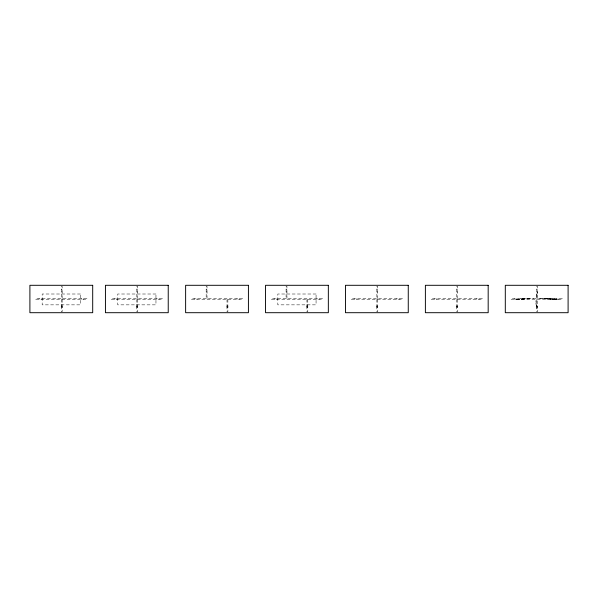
<?xml version="1.0" encoding="UTF-8"?>
<svg xmlns="http://www.w3.org/2000/svg" width="598" height="598" viewBox="0 0 598 598"><rect width="100%" height="100%" fill="white"/><g stroke="black" fill="none" stroke-linecap="round" stroke-linejoin="round"><path stroke-width="0.45" stroke-dasharray="2.99 2.24" d="M536.705 297.924L537.557 291.794M536.705 295.3L537.557 290.89M515.312 299.426L521.224 298.574M516.014 299.426L526.053 298.574M516.186 299.426L528.385 298.574M516.388 299.426L531.218 298.574M516.53 299.426L533.775 298.574M61.295 289.746L62.155 289.746M136.83 289.746L137.69 289.746M206.175 289.746L207.028 289.746M286.098 289.746L286.95 289.746M376.86 289.746L377.719 289.746M456.782 289.746L457.642 289.746M536.705 289.746L537.557 289.746M61.295 292.026L62.155 292.026M136.83 292.026L137.69 292.026M206.175 292.026L207.028 292.026M286.098 292.026L286.95 292.026M376.86 292.026L377.719 292.026M456.782 292.026L457.642 292.026M536.705 292.026L537.557 292.026M536.705 308.254L537.557 308.254L537.557 299.426M539.635 298.574L556.873 299.426M542.184 298.574L557.022 299.426M545.025 298.574L557.216 299.426M547.357 298.574L557.396 299.426M552.186 298.574L558.098 299.426M535.845 303.298L536.705 307.716M535.845 300.682L536.705 306.804M558.966 298.574L558.966 299.426M556.686 298.574L556.686 299.426M537.557 298.574L537.557 286.322L536.705 286.322L536.705 298.574M536.705 299.426L536.705 308.628M516.724 298.574L516.724 299.426M514.437 298.574L514.437 299.426M479.043 298.574L479.043 299.426M476.763 298.574L476.763 299.426M457.642 298.574L457.642 286.322L456.782 286.322L456.782 298.574M457.642 299.426L457.642 308.254L456.782 308.254L456.782 299.426M436.802 298.574L436.802 299.426M434.522 298.574L434.522 299.426M399.128 298.574L399.128 299.426M396.84 298.574L396.84 299.426M377.719 298.574L377.719 286.322L376.86 286.322L376.86 298.574M377.719 299.426L377.719 308.254L376.86 308.254L376.86 299.426M356.879 298.574L356.879 299.426M354.599 298.574L354.599 299.426M319.205 298.574L319.205 299.426M316.925 298.574L316.925 299.426M307.791 299.426L307.791 308.254L306.931 308.254L306.931 299.426M286.95 298.574L286.95 286.322L286.098 286.322L286.098 298.574M276.964 298.574L276.964 299.426M274.676 298.574L274.676 299.426M239.282 298.574L239.282 299.426M237.002 298.574L237.002 299.426M227.868 299.426L227.868 308.254L227.008 308.254L227.008 299.426M207.028 298.574L207.028 286.322L206.175 286.322L206.175 298.574M197.041 298.574L197.041 299.426M194.761 298.574L194.761 299.426M159.098 298.574L159.098 299.426M156.811 298.574L156.811 299.426M137.69 298.574L137.69 286.322L136.83 286.322L136.83 298.574M137.69 299.426L137.69 308.254L136.83 308.254L136.83 299.426M116.849 298.574L116.849 299.426M114.569 298.574L114.569 299.426M83.563 298.574L83.563 299.426M81.276 298.574L81.276 299.426M62.155 298.574L62.155 286.322L61.295 286.322L61.295 298.574M62.155 299.426L62.155 308.254L61.295 308.254L61.295 299.426M41.314 298.574L41.314 299.426M39.034 298.574L39.034 299.426M61.295 305.974L61.295 311.678L62.155 311.678L62.155 305.974L61.295 305.974M136.83 305.974L136.83 311.678L137.69 311.678L137.69 305.974L136.83 305.974M227.008 305.974L227.008 311.678L227.868 311.678L227.868 305.974L227.008 305.974M306.931 305.974L306.931 311.678L307.791 311.678L307.791 305.974L306.931 305.974M376.86 305.974L376.86 311.678L377.719 311.678L377.719 305.974L376.86 305.974M456.782 305.974L456.782 311.678L457.642 311.678L457.642 305.974L456.782 305.974M536.705 305.974L536.705 311.678L537.557 311.678L537.557 305.974L536.705 305.974M80.424 294.007L42.174 294.007L42.174 304.853L80.424 304.853L80.424 294.007M155.958 294.007L117.709 294.007L117.709 304.853L155.958 304.853L155.958 294.007M316.065 294.007L277.816 294.007L277.816 304.853L316.065 304.853L316.065 294.007M86.987 298.574L35.611 298.574L35.611 299.426L86.987 299.426L86.987 298.574M162.521 298.574L111.146 298.574L111.146 299.426L162.521 299.426L162.521 298.574M242.713 298.574L191.33 298.574L191.33 299.426L242.713 299.426L242.713 298.574M322.628 298.574L271.253 298.574L271.253 299.426L322.628 299.426L322.628 298.574M402.551 298.574L351.176 298.574L351.176 299.426L402.551 299.426L402.551 298.574M482.474 298.574L431.091 298.574L431.091 299.426L482.474 299.426L482.474 298.574M562.389 298.574L511.013 298.574L511.013 299.426L562.389 299.426L562.389 298.574"/><path stroke-width="0.9" d="M92.697 285.298L29.9 285.298L29.9 312.702L92.697 312.702L92.697 285.298M168.232 285.298L105.435 285.298L105.435 312.702L168.232 312.702L168.232 285.298M248.417 285.298L185.627 285.298L185.627 312.702L248.417 312.702L248.417 285.298M328.339 285.298L265.542 285.298L265.542 312.702L328.339 312.702L328.339 285.298M408.262 285.298L345.465 285.298L345.465 312.702L408.262 312.702L408.262 285.298M488.177 285.298L425.387 285.298L425.387 312.702L488.177 312.702L488.177 285.298M568.1 285.298L505.303 285.298L505.303 312.702L568.1 312.702L568.1 285.298"/></g></svg>
